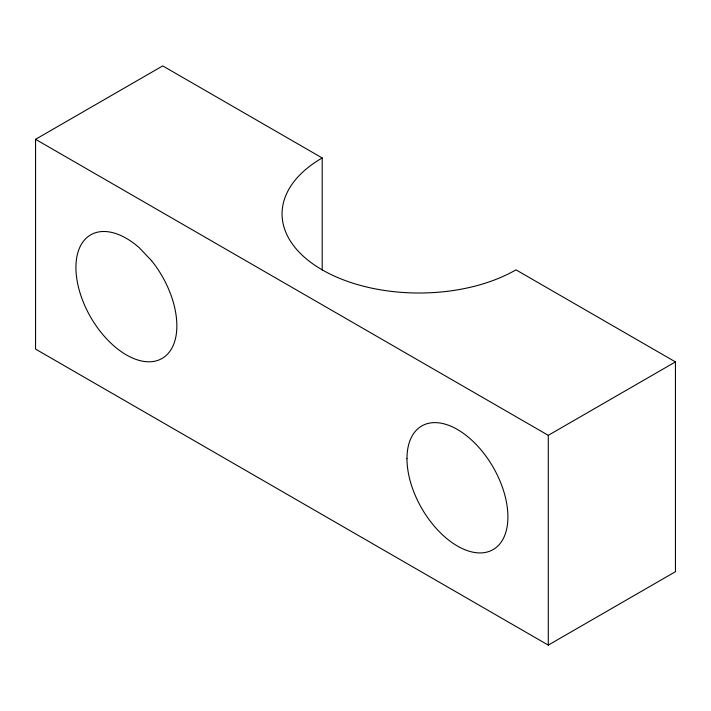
<?xml version="1.0" encoding="UTF-8"?>
<svg xmlns="http://www.w3.org/2000/svg" width="711" height="711" viewBox="0 0 711 711"><rect width="100%" height="100%" fill="white"/><g stroke="black" fill="none" stroke-linecap="round" stroke-linejoin="round"><path stroke-width="1.07" d="M322.19 157.958A137.027 79.117 0 0 0 322.19 269.842A137.027 79.117 0 0 0 515.982 269.842L675.45 361.908L675.45 571.688L548.279 645.108L35.55 349.092L35.55 139.312L162.721 65.892L322.19 157.958L322.19 270.064M35.55 139.312L548.279 435.328L675.45 361.908M548.279 435.328L548.279 645.108M151.621 260.75L139.445 247.899A71.367 41.202 60 0 0 76.69 278.072A71.367 41.202 60 0 0 155.336 361.09A71.367 41.202 60 0 0 151.621 260.75M406.976 458.639A71.367 41.202 60 0 0 482.671 552.811A71.367 41.202 60 0 0 482.671 451.876A71.367 41.202 60 0 0 406.976 458.639"/></g></svg>
